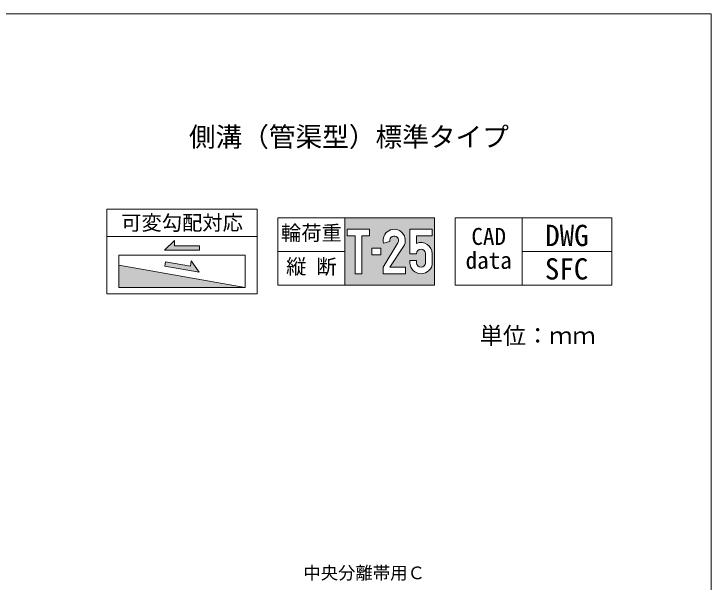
# Model space of a CAD drawing. Units: millimetres at full size; details may follow other scales. Extents: x 80703 to 103503, y 5263 to 15046.
# Drawn here: x 100461 to 102019, y 11640 to 12909 of the extents above; entities that cross this region are included whole.
import ezdxf
from ezdxf.enums import TextEntityAlignment as Align

# ---------------------------------------------------------------- set-up
doc = ezdxf.new("R2010")
doc.units = ezdxf.units.MM
doc.header["$LTSCALE"] = 20
doc.layers.add('(0-0)', color=7, linetype='Continuous')
doc.layers.add('集水桝', color=7, linetype='Continuous')
for name, color, linetype, lineweight in [('0_2', 7, 'Continuous', 9), ('寸法線', 7, 'Continuous', 9), ('枠', 5, 'Continuous', 5), ('ﾊｯﾁﾝｸﾞ', 7, 'Continuous', 5)]:
    doc.layers.add(name, color=color, linetype=linetype, lineweight=lineweight)
doc.styles.add('ＭＳ ゴシック', font='')
doc.styles.get('ＭＳ ゴシック').set_extended_font_data('MS Gothic')

msp = doc.modelspace()

# ---------------------------------------------------------------- hatches: boundary and pattern name
at = {"layer": 'ﾊｯﾁﾝｸﾞ'}
h = msp.add_hatch(color=256, dxfattribs=at)
h.paths.add_polyline_path([(101401.12, 12303.34), (101401.12, 12453.34), (101201.12, 12453.34), (101201.12, 12303.34)])
h.paths.add_polyline_path([(101238.62, 12328.34), (101223.62, 12328.34), (101223.62, 12413.34), (101206.12, 12413.34), (101206.12, 12428.34), (101256.12, 12428.34), (101256.12, 12413.34), (101238.62, 12413.34)], flags=16)
h.paths.add_polyline_path([(101286.12, 12343.34), (101319.46, 12397.83, 0.53298), (101312.64, 12412.69, 0.53298), (101301.46, 12400.75), (101286.97, 12396.87, -0.5398), (101315.05, 12427.49, -0.5398), (101331.97, 12389.55), (101301.41, 12343.34), (101336.12, 12343.34), (101336.12, 12328.34), (101286.12, 12328.34)], flags=16)
h.paths.add_polyline_path([(101261.12, 12370.84), (101261.12, 12385.84), (101281.12, 12385.84), (101281.12, 12370.84)], flags=16)
h.paths.add_polyline_path([(101346.12, 12353.34), (101346.12, 12358.34), (101361.12, 12358.34), (101361.12, 12353.34, 1), (101381.12, 12353.34), (101381.12, 12373.34, 1), (101361.12, 12373.34), (101346.12, 12373.34), (101346.12, 12428.34), (101396.12, 12428.34), (101396.12, 12413.34), (101361.12, 12413.34), (101361.12, 12396.25, -0.54057), (101396.12, 12373.34), (101396.12, 12353.34, -0.41421), (101371.12, 12328.34, -0.41421)], flags=16)
for color, points in [(256, [(100819.92, 12390.88), (100819.92, 12403.17), (100798.03, 12381.28), (100876.11, 12381.28), (100876.11, 12390.88)]), (256, [(100819.92, 12390.88), (100819.92, 12403.17), (100798.03, 12381.28), (100876.11, 12381.28), (100876.11, 12390.88)]), (256, [(100855.61, 12345.35), (100800.27, 12355.03), (100798.61, 12345.57), (100875.53, 12332.13), (100857.73, 12357.46)]), (256, [(100800.27, 12355.03), (100798.61, 12345.57), (100875.53, 12332.13), (100857.73, 12357.46), (100855.61, 12345.35)]), (251, [(100978.29, 12298.24), (100695.85, 12347.62), (100695.85, 12298.24)])]:
    msp.add_hatch(color=color, dxfattribs=at).paths.add_polyline_path(points)

# ---------------------------------------------------------------- linework, layer by layer
at = {"layer": '0_2', "lineweight": 20}
for p, q in [((100669.24, 12472.84), (100669.24, 12283.84)), ((100669.24, 12472.84), (101004.89, 12472.84)), ((101004.89, 12472.84), (101004.89, 12283.84)), ((101051.12, 12453.34), (101051.12, 12303.34)), ((101051.12, 12453.34), (101401.12, 12453.34)), ((101201.12, 12453.34), (101201.12, 12303.34)), ((101401.12, 12453.34), (101401.12, 12303.34)), ((101447.34, 12453.34), (101447.34, 12303.34)), ((101447.34, 12453.34), (101797.34, 12453.34)), ((101597.34, 12453.34), (101597.34, 12303.34)), ((101797.34, 12453.34), (101797.34, 12303.34)), ((100669.24, 12412.01), (101004.89, 12412.01)), ((100798.03, 12381.28), (100819.92, 12403.17)), ((100819.92, 12403.17), (100819.92, 12390.88)), ((100819.92, 12390.88), (100876.11, 12390.88)), ((100876.11, 12390.88), (100876.11, 12381.28)), ((100876.11, 12381.28), (100798.03, 12381.28)), ((101051.12, 12378.34), (101201.12, 12378.34)), ((101597.34, 12378.34), (101797.34, 12378.34)), ((100800.27, 12355.03), (100798.61, 12345.57)), ((100855.61, 12345.35), (100800.27, 12355.03)), ((100857.73, 12357.46), (100855.61, 12345.35)), ((100875.53, 12332.13), (100857.73, 12357.46)), ((100978.29, 12298.24), (100695.85, 12347.62)), ((100798.61, 12345.57), (100875.53, 12332.13)), ((101051.12, 12303.34), (101401.12, 12303.34)), ((101447.34, 12303.34), (101797.34, 12303.34)), ((100669.24, 12283.84), (101004.89, 12283.84))]:
    msp.add_line(p, q, dxfattribs=at)
msp.add_lwpolyline([(100695.85, 12369.93), (100978.29, 12369.93), (100978.29, 12298.24), (100695.85, 12298.24)], close=True, dxfattribs=at)
at = {"layer": '枠', "lineweight": 20}
for p, q in [((102019.12, 12908.6), (97387.12, 12908.6)), ((102019.12, 6188.6), (102019.12, 12908.6))]:
    msp.add_line(p, q, dxfattribs=at)
at = {"layer": 'ﾊｯﾁﾝｸﾞ'}
for p, q in [((101286.97, 12396.87), (101301.46, 12400.75)), ((101381.12, 12353.34), (101381.12, 12373.34)), ((101396.12, 12373.34), (101396.12, 12353.34)), ((101361.12, 12358.34), (101361.12, 12353.34))]:
    msp.add_line(p, q, dxfattribs=at)
for points in [[(101223.62, 12328.34), (101223.62, 12413.34), (101206.12, 12413.34), (101206.12, 12428.34), (101256.12, 12428.34), (101256.12, 12413.34), (101238.62, 12413.34), (101238.62, 12328.34)], [(101261.12, 12385.84), (101281.12, 12385.84), (101281.12, 12370.84), (101261.12, 12370.84)]]:
    msp.add_lwpolyline(points, close=True, dxfattribs=at)
for points in [[(101361.12, 12373.34), (101346.12, 12373.34), (101346.12, 12428.34), (101396.12, 12428.34), (101396.12, 12413.34), (101361.12, 12413.34), (101361.12, 12396.25)], [(101319.46, 12397.83), (101286.12, 12343.34), (101286.12, 12328.34), (101336.12, 12328.34), (101336.12, 12343.34), (101301.41, 12343.34), (101331.97, 12389.55)], [(101346.12, 12353.34), (101346.12, 12358.34), (101361.12, 12358.34)]]:
    msp.add_lwpolyline(points, dxfattribs=at)
for centre, radius, start, end in [((101311.06, 12402.97), 24.85, 327.32155, 194.20268), ((101311.06, 12402.97), 9.85, 328.53575, 192.98848), ((101371.12, 12373.34), 25, 0, 113.57818), ((101371.12, 12373.34), 10, 0, 180), ((101371.12, 12353.34), 25, 180, 0), ((101371.12, 12353.34), 10, 180, 0)]:
    msp.add_arc(centre, radius, start, end, dxfattribs=at)

# ---------------------------------------------------------------- texts
at = {"layer": '(0-0)', "style": 'ＭＳ ゴシック'}
msp.add_text('単位：ｍｍ', height=37.98, dxfattribs=at).set_placement((101502.11, 12160.27), align=Align.BOTTOM_LEFT)
at = {"layer": '0_2', "style": 'ＭＳ ゴシック'}
msp.add_text('側溝（管渠型）標準タイプ', height=43.67, dxfattribs=at).set_placement((100852.37, 12599.23), align=Align.BOTTOM_LEFT)
msp.add_text('可変勾配対応', height=33.23, dxfattribs=at).set_placement((100837.07, 12442.43), align=Align.MIDDLE_CENTER)
at = {"layer": '寸法線', "style": 'ＭＳ ゴシック'}
msp.add_text(' 中央分離帯用Ｃ', height=28.48, dxfattribs=at).set_placement((101088.51, 11675.02), align=Align.TOP_LEFT)
at = {"layer": '集水桝', "style": 'ＭＳ ゴシック'}
for s, p in [('DWG', (101648.62, 12376.19)), ('SFC', (101647.76, 12301.48))]:
    msp.add_text(s, height=47.47, dxfattribs=at).set_placement(p, align=Align.BOTTOM_LEFT)
at = {"layer": 'ﾊｯﾁﾝｸﾞ', "style": 'ＭＳ ゴシック'}
for s, p in [('輪荷重', (101126.12, 12419.55)), ('縦 断', (101126.12, 12344.55))]:
    msp.add_text(s, height=33.23, dxfattribs=at).set_placement(p, align=Align.MIDDLE_CENTER)
for s, p in [('CAD', (101483.49, 12430.91)), ('data', (101470.54, 12377.58))]:
    msp.add_text(s, height=37.98, dxfattribs=at).set_placement(p, align=Align.TOP_LEFT)

doc.saveas('drawing.dxf')
